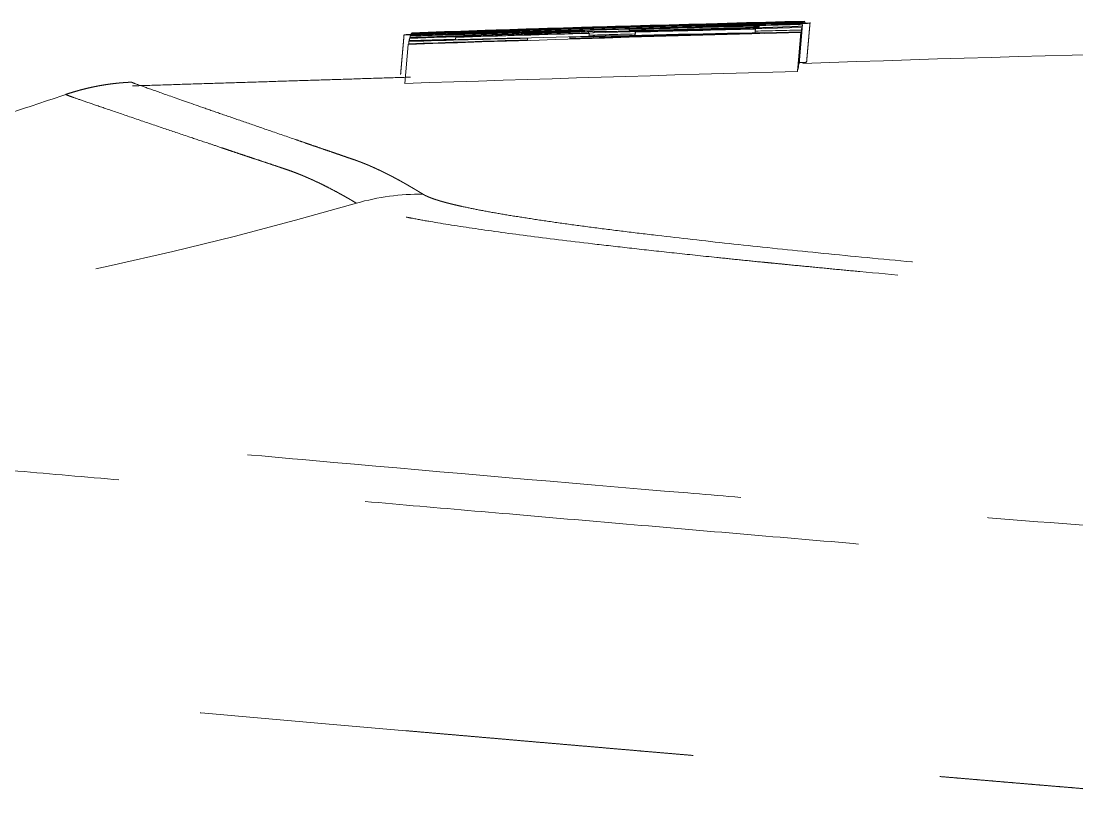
# Model space of a CAD drawing. Header units: millimetres. Extents: x 11618 to 13994, y -5897 to -2537.
# Drawn here: x 13044.94 to 13058.48, y -3826.42 to -3816.2 of the extents above; entities that cross this region are included whole.
import ezdxf

# ---------------------------------------------------------------- set-up
doc = ezdxf.new("R2010")
doc.units = ezdxf.units.MM
doc.linetypes.add('HIDDEN', pattern=[9.525, 6.35, -3.175])
doc.linetypes.add('HIDDEN2', pattern=[4.7625, 3.175, -1.5875])
doc.layers.add('HIDDEN', color=252, linetype='HIDDEN2', lineweight=13)

msp = doc.modelspace()

# ---------------------------------------------------------------- linework, layer by layer
at = {"layer": 'HIDDEN', "linetype": 'HIDDEN', "lineweight": 18, "extrusion": (-1, -2.22045e-16, 0)}
for p, q in [((13054.958, -3816.285), (13054.914, -3816.786)), ((13054.967, -3816.248), (13054.923, -3816.75)), ((13054.981, -3816.209), (13054.981, -3816.217)), ((13054.986, -3816.203), (13054.985, -3816.209)), ((13054.987, -3816.203), (13054.986, -3816.209)), ((13054.99, -3816.203), (13054.989, -3816.211)), ((13054.991, -3816.203), (13054.99, -3816.211)), ((13054.992, -3816.205), (13054.991, -3816.212)), ((13054.992, -3816.206), (13054.992, -3816.212)), ((13054.992, -3816.213), (13054.995, -3816.213)), ((13049.928, -3816.419), (13049.927, -3816.424)), ((13049.934, -3816.395), (13049.932, -3816.424)), ((13049.949, -3816.357), (13049.949, -3816.363)), ((13050.163, -3816.385), (13050.164, -3816.374)), ((13050.519, -3816.41), (13050.516, -3816.441)), ((13051.694, -3816.3), (13051.694, -3816.304)), ((13051.969, -3816.347), (13051.968, -3816.362)), ((13052.221, -3816.337), (13052.22, -3816.355)), ((13052.227, -3816.383), (13052.226, -3816.397)), ((13052.816, -3816.367), (13052.815, -3816.385)), ((13052.822, -3816.343), (13052.818, -3816.385)), ((13054.358, -3816.331), (13054.356, -3816.354)), ((13054.944, -3816.349), (13054.9, -3816.85)), ((13054.946, -3816.341), (13054.902, -3816.842)), ((13054.951, -3816.317), (13054.907, -3816.818)), ((13049.909, -3816.501), (13049.866, -3817.002)), ((13049.917, -3816.463), (13049.915, -3816.493)), ((13054.904, -3816.818), (13054.907, -3816.818))]:
    msp.add_line(p, q, dxfattribs=at)
at = {"layer": 'HIDDEN', "linetype": 'HIDDEN', "lineweight": 18}
for centre, major_axis, ratio, start_param, end_param in [((13050.051, -3821.418), (-1.621, -2.524), 0.996045, 3.698288, 3.987547), ((13035.786, -3770.496), (9.593, 49.071), 0.989181, 3.350189, 3.612152)]:
    msp.add_ellipse(centre, major_axis=major_axis, ratio=ratio, start_param=start_param, end_param=end_param, dxfattribs=at)
for points, knots in [([(13054.356, -3816.238), (13054.244, -3816.241), (13054.124, -3816.244), (13053.931, -3816.248), (13053.864, -3816.25), (13053.761, -3816.252), (13053.726, -3816.253), (13053.656, -3816.255), (13053.621, -3816.256), (13053.443, -3816.261), (13053.298, -3816.264), (13053.075, -3816.271), (13053.001, -3816.273), (13052.887, -3816.276), (13052.85, -3816.277), (13052.774, -3816.279), (13052.736, -3816.28), (13052.622, -3816.283), (13052.546, -3816.285), (13052.433, -3816.289), (13052.395, -3816.29), (13052.319, -3816.292), (13052.206, -3816.295), (13052.093, -3816.299), (13051.979, -3816.302), (13051.942, -3816.303), (13051.867, -3816.306), (13051.829, -3816.307), (13051.642, -3816.313), (13051.497, -3816.317), (13051.285, -3816.324), (13051.215, -3816.326), (13051.112, -3816.33), (13051.078, -3816.331), (13051.011, -3816.333), (13050.978, -3816.334), (13050.814, -3816.34), (13050.662, -3816.345), (13050.526, -3816.35), (13050.473, -3816.352), (13050.447, -3816.353), (13050.372, -3816.356), (13050.325, -3816.358), (13050.259, -3816.36), (13050.238, -3816.361), (13050.197, -3816.362), (13050.177, -3816.363), (13050.121, -3816.365), (13050.086, -3816.367), (13050.04, -3816.369), (13050.025, -3816.369), (13049.998, -3816.371), (13049.959, -3816.372), (13049.91, -3816.375), (13049.884, -3816.376), (13049.87, -3816.377), (13049.866, -3816.377), (13049.862, -3816.378), (13049.862, -3816.378), (13049.861, -3816.378)], [0, 0, 0, 0, 0.078191, 0.078191, 0.117286, 0.117286, 0.136834, 0.136834, 0.156381, 0.156381, 0.234572, 0.234572, 0.273668, 0.273668, 0.293215, 0.293215, 0.312763, 0.312763, 0.351858, 0.351858, 0.371406, 0.371406, 0.390954, 0.430049, 0.430049, 0.449597, 0.449597, 0.469144, 0.469144, 0.547335, 0.547335, 0.586431, 0.586431, 0.605978, 0.605978, 0.625526, 0.625526, 0.703717, 0.723264, 0.723264, 0.742812, 0.742812, 0.781907, 0.781907, 0.801455, 0.801455, 0.821003, 0.821003, 0.860098, 0.860098, 0.879646, 0.879646, 0.899194, 0.938289, 0.977384, 0.977384, 0.996932, 0.996932, 1, 1, 1, 1]), ([(13050.164, -3816.374), (13050.251, -3816.372), (13050.356, -3816.369), (13050.511, -3816.365), (13050.543, -3816.364), (13050.593, -3816.363), (13050.61, -3816.362), (13050.644, -3816.361), (13050.73, -3816.359), (13050.822, -3816.356), (13050.974, -3816.352), (13051.052, -3816.35), (13051.154, -3816.347), (13051.174, -3816.346), (13051.216, -3816.345), (13051.277, -3816.343), (13051.34, -3816.342), (13051.55, -3816.336), (13051.722, -3816.331), (13051.943, -3816.324), (13051.987, -3816.323), (13052.076, -3816.32), (13052.121, -3816.319), (13052.255, -3816.315), (13052.345, -3816.313), (13052.613, -3816.305), (13052.791, -3816.3), (13053.013, -3816.294), (13053.057, -3816.292), (13053.145, -3816.29), (13053.277, -3816.286), (13053.491, -3816.28), (13053.657, -3816.275), (13053.779, -3816.272), (13053.819, -3816.27), (13053.879, -3816.269), (13053.899, -3816.268), (13053.938, -3816.267), (13054.113, -3816.262), (13054.272, -3816.257), (13054.415, -3816.253), (13054.43, -3816.252), (13054.461, -3816.251), (13054.477, -3816.251), (13054.521, -3816.249), (13054.607, -3816.247), (13054.682, -3816.244), (13054.774, -3816.241), (13054.816, -3816.24), (13054.862, -3816.238), (13054.871, -3816.238), (13054.888, -3816.237), (13054.913, -3816.236), (13054.965, -3816.234), (13054.997, -3816.233), (13055.023, -3816.231), (13055.034, -3816.231), (13055.042, -3816.23), (13055.047, -3816.23), (13055.049, -3816.23), (13055.059, -3816.229), (13055.062, -3816.229), (13055.06, -3816.228), (13055.055, -3816.227), (13055.041, -3816.227), (13055.032, -3816.227), (13055.021, -3816.227), (13055.013, -3816.227), (13055.009, -3816.227), (13054.985, -3816.227), (13054.938, -3816.227), (13054.872, -3816.228), (13054.813, -3816.229), (13054.793, -3816.23), (13054.76, -3816.23), (13054.748, -3816.23), (13054.725, -3816.231), (13054.617, -3816.233), (13054.487, -3816.236), (13054.356, -3816.238)], [0, 0, 0, 0, 0.0625, 0.0625, 0.078125, 0.078125, 0.085938, 0.085938, 0.09375, 0.125, 0.125, 0.15625, 0.15625, 0.164063, 0.164063, 0.171875, 0.1875, 0.1875, 0.25, 0.25, 0.265625, 0.265625, 0.28125, 0.28125, 0.3125, 0.3125, 0.375, 0.375, 0.390625, 0.390625, 0.40625, 0.4375, 0.46875, 0.46875, 0.484375, 0.484375, 0.492187, 0.492187, 0.5, 0.5625, 0.5625, 0.570312, 0.570312, 0.578125, 0.578125, 0.59375, 0.625, 0.625, 0.65625, 0.65625, 0.664062, 0.664062, 0.671875, 0.6875, 0.71875, 0.71875, 0.734375, 0.742187, 0.742187, 0.75, 0.75, 0.78125, 0.78125, 0.8125, 0.8125, 0.828125, 0.835937, 0.835937, 0.84375, 0.84375, 0.875, 0.90625, 0.90625, 0.921875, 0.921875, 0.929687, 0.929687, 0.9375, 1, 1, 1, 1]), ([(13053.523, -3816.275), (13053.419, -3816.278), (13053.311, -3816.281), (13053.093, -3816.288), (13052.981, -3816.291), (13052.84, -3816.295), (13052.812, -3816.296), (13052.755, -3816.297), (13052.67, -3816.3), (13052.585, -3816.302), (13052.472, -3816.305), (13052.415, -3816.307), (13052.303, -3816.31), (13052.246, -3816.312), (13052.078, -3816.317), (13051.966, -3816.32), (13051.826, -3816.324), (13051.799, -3816.325), (13051.743, -3816.326), (13051.715, -3816.327), (13051.632, -3816.33), (13051.578, -3816.331), (13051.417, -3816.336), (13051.314, -3816.339), (13051.203, -3816.342), (13051.191, -3816.342), (13051.167, -3816.343), (13051.154, -3816.343), (13051.119, -3816.344), (13051.072, -3816.345), (13051.027, -3816.347), (13050.984, -3816.348), (13050.962, -3816.348), (13050.9, -3816.35), (13050.861, -3816.351), (13050.804, -3816.353), (13050.776, -3816.353), (13050.75, -3816.354), (13050.733, -3816.355), (13050.724, -3816.355), (13050.649, -3816.357), (13050.566, -3816.359), (13050.509, -3816.36), (13050.485, -3816.36), (13050.478, -3816.36), (13050.465, -3816.36), (13050.459, -3816.361), (13050.433, -3816.361), (13050.424, -3816.361), (13050.424, -3816.36), (13050.425, -3816.36), (13050.425, -3816.36)], [0, 0, 0, 0, 0.082578, 0.082578, 0.165156, 0.165156, 0.1858, 0.1858, 0.206445, 0.247734, 0.247734, 0.289023, 0.289023, 0.330312, 0.330312, 0.41289, 0.41289, 0.433534, 0.433534, 0.454179, 0.454179, 0.495468, 0.495468, 0.578046, 0.578046, 0.588368, 0.588368, 0.59869, 0.59869, 0.619335, 0.639979, 0.639979, 0.660624, 0.660624, 0.701913, 0.701913, 0.722557, 0.732879, 0.732879, 0.743202, 0.743202, 0.825779, 0.867068, 0.867068, 0.887713, 0.887713, 0.908357, 0.908357, 0.990935, 0.990935, 1, 1, 1, 1]), ([(13050.95, -3816.338), (13051.051, -3816.335), (13051.162, -3816.331), (13051.312, -3816.326), (13051.343, -3816.325), (13051.404, -3816.323), (13051.436, -3816.322), (13051.53, -3816.319), (13051.595, -3816.317), (13051.725, -3816.313), (13051.792, -3816.311), (13051.926, -3816.306), (13051.994, -3816.304), (13052.128, -3816.3), (13052.196, -3816.298), (13052.331, -3816.294), (13052.398, -3816.292), (13052.601, -3816.286), (13052.736, -3816.283), (13052.905, -3816.278), (13052.939, -3816.277), (13053.006, -3816.275), (13053.04, -3816.274), (13053.14, -3816.271), (13053.206, -3816.27), (13053.337, -3816.266), (13053.401, -3816.264), (13053.497, -3816.262), (13053.529, -3816.261), (13053.591, -3816.26), (13053.622, -3816.259), (13053.712, -3816.257), (13053.77, -3816.255), (13053.852, -3816.253), (13053.879, -3816.253), (13053.919, -3816.252), (13053.932, -3816.251), (13053.957, -3816.251), (13053.969, -3816.25), (13053.994, -3816.25), (13054.006, -3816.25), (13054.029, -3816.249), (13054.063, -3816.248), (13054.096, -3816.248), (13054.16, -3816.246), (13054.199, -3816.246), (13054.254, -3816.245), (13054.271, -3816.244), (13054.303, -3816.244), (13054.349, -3816.243), (13054.398, -3816.242), (13054.426, -3816.242), (13054.443, -3816.242), (13054.45, -3816.242), (13054.469, -3816.242), (13054.478, -3816.242), (13054.485, -3816.242), (13054.487, -3816.242), (13054.489, -3816.243), (13054.488, -3816.243), (13054.486, -3816.243), (13054.484, -3816.243), (13054.478, -3816.244), (13054.475, -3816.244), (13054.45, -3816.245), (13054.415, -3816.247), (13054.349, -3816.249), (13054.335, -3816.25), (13054.305, -3816.251), (13054.289, -3816.252), (13054.238, -3816.253), (13054.2, -3816.255), (13054.118, -3816.257), (13054.074, -3816.259), (13054.002, -3816.261), (13053.976, -3816.262), (13053.925, -3816.263), (13053.899, -3816.264), (13053.765, -3816.268), (13053.648, -3816.272), (13053.523, -3816.275)], [0, 0, 0, 0, 0.0625, 0.0625, 0.078125, 0.078125, 0.09375, 0.09375, 0.125, 0.125, 0.15625, 0.15625, 0.1875, 0.1875, 0.21875, 0.21875, 0.25, 0.25, 0.3125, 0.3125, 0.328125, 0.328125, 0.34375, 0.34375, 0.375, 0.375, 0.40625, 0.40625, 0.421875, 0.421875, 0.4375, 0.4375, 0.46875, 0.46875, 0.484375, 0.484375, 0.492187, 0.492187, 0.5, 0.5, 0.507812, 0.507812, 0.515625, 0.53125, 0.53125, 0.5625, 0.5625, 0.578125, 0.578125, 0.59375, 0.625, 0.640625, 0.640625, 0.65625, 0.65625, 0.6875, 0.6875, 0.703125, 0.703125, 0.71875, 0.71875, 0.734375, 0.734375, 0.75, 0.75, 0.8125, 0.8125, 0.828125, 0.828125, 0.84375, 0.84375, 0.875, 0.875, 0.90625, 0.90625, 0.921875, 0.921875, 0.9375, 0.9375, 1, 1, 1, 1]), ([(13052.221, -3816.337), (13052.231, -3816.337), (13052.243, -3816.337), (13052.273, -3816.338), (13052.29, -3816.338), (13052.333, -3816.337), (13052.357, -3816.337), (13052.401, -3816.337), (13052.417, -3816.336), (13052.45, -3816.336), (13052.468, -3816.336), (13052.525, -3816.335), (13052.568, -3816.334), (13052.629, -3816.333), (13052.642, -3816.332), (13052.667, -3816.332), (13052.681, -3816.332), (13052.721, -3816.331), (13052.748, -3816.33), (13052.834, -3816.328), (13052.894, -3816.327), (13052.991, -3816.325), (13053.024, -3816.324), (13053.091, -3816.322), (13053.126, -3816.322), (13053.229, -3816.319), (13053.3, -3816.317), (13053.39, -3816.315), (13053.408, -3816.315), (13053.445, -3816.314), (13053.499, -3816.312), (13053.554, -3816.311), (13053.663, -3816.308), (13053.735, -3816.306), (13053.826, -3816.304), (13053.844, -3816.303), (13053.88, -3816.302), (13053.933, -3816.301), (13054.056, -3816.298), (13054.157, -3816.295), (13054.255, -3816.292), (13054.287, -3816.291), (13054.351, -3816.289), (13054.382, -3816.288), (13054.472, -3816.286), (13054.528, -3816.284), (13054.592, -3816.282), (13054.605, -3816.282), (13054.63, -3816.281), (13054.642, -3816.28), (13054.677, -3816.279), (13054.741, -3816.277), (13054.792, -3816.275), (13054.827, -3816.274), (13054.833, -3816.273), (13054.846, -3816.273), (13054.851, -3816.272), (13054.868, -3816.272), (13054.877, -3816.271), (13054.902, -3816.27), (13054.915, -3816.269), (13054.935, -3816.268), (13054.943, -3816.267), (13054.954, -3816.266), (13054.958, -3816.265), (13054.961, -3816.264), (13054.962, -3816.264), (13054.963, -3816.263), (13054.963, -3816.263), (13054.963, -3816.262), (13054.964, -3816.257), (13054.966, -3816.252), (13054.967, -3816.248)], [0, 0, 0, 0, 0.03125, 0.03125, 0.0625, 0.0625, 0.09375, 0.09375, 0.109375, 0.109375, 0.125, 0.125, 0.15625, 0.15625, 0.164062, 0.164062, 0.171875, 0.171875, 0.1875, 0.1875, 0.21875, 0.21875, 0.234375, 0.234375, 0.25, 0.25, 0.28125, 0.28125, 0.289062, 0.289062, 0.296875, 0.3125, 0.3125, 0.34375, 0.34375, 0.351562, 0.351562, 0.359375, 0.375, 0.40625, 0.40625, 0.421875, 0.421875, 0.4375, 0.4375, 0.46875, 0.46875, 0.476562, 0.476562, 0.484375, 0.484375, 0.5, 0.53125, 0.53125, 0.539062, 0.539062, 0.546875, 0.546875, 0.5625, 0.5625, 0.59375, 0.59375, 0.625, 0.625, 0.65625, 0.65625, 0.671875, 0.671875, 0.6875, 0.6875, 0.75, 1, 1, 1, 1]), ([(13054.41, -3816.266), (13054.409, -3816.268), (13054.408, -3816.271), (13054.408, -3816.274), (13054.407, -3816.276), (13054.407, -3816.277), (13054.407, -3816.277), (13054.406, -3816.277), (13054.405, -3816.278), (13054.401, -3816.278), (13054.394, -3816.279), (13054.39, -3816.279), (13054.378, -3816.28), (13054.371, -3816.28), (13054.354, -3816.281), (13054.344, -3816.282), (13054.32, -3816.283), (13054.306, -3816.283), (13054.282, -3816.284), (13054.273, -3816.285), (13054.254, -3816.285), (13054.245, -3816.286), (13054.224, -3816.287), (13054.213, -3816.287), (13054.19, -3816.288), (13054.178, -3816.288), (13054.14, -3816.289), (13054.113, -3816.29), (13054.069, -3816.292), (13054.054, -3816.292), (13054.023, -3816.293), (13053.976, -3816.294), (13053.926, -3816.296), (13053.874, -3816.297), (13053.856, -3816.298), (13053.82, -3816.299), (13053.802, -3816.299), (13053.747, -3816.301), (13053.711, -3816.302), (13053.655, -3816.303), (13053.636, -3816.304), (13053.598, -3816.305), (13053.579, -3816.305), (13053.523, -3816.307), (13053.486, -3816.308), (13053.431, -3816.309), (13053.413, -3816.309), (13053.376, -3816.31), (13053.358, -3816.311), (13053.268, -3816.313), (13053.201, -3816.314), (13053.138, -3816.316)], [0, 0, 0, 0, 0.25, 0.375, 0.4375, 0.4375, 0.453125, 0.453125, 0.46875, 0.5, 0.5, 0.53125, 0.53125, 0.5625, 0.5625, 0.59375, 0.59375, 0.625, 0.625, 0.640625, 0.640625, 0.65625, 0.65625, 0.671875, 0.671875, 0.6875, 0.6875, 0.71875, 0.71875, 0.734375, 0.734375, 0.75, 0.78125, 0.78125, 0.796875, 0.796875, 0.8125, 0.8125, 0.84375, 0.84375, 0.859375, 0.859375, 0.875, 0.875, 0.90625, 0.90625, 0.921875, 0.921875, 0.9375, 0.9375, 1, 1, 1, 1]), ([(13049.855, -3816.379), (13049.857, -3816.379), (13049.864, -3816.38), (13049.887, -3816.38), (13049.901, -3816.379), (13049.927, -3816.379), (13049.936, -3816.379), (13049.957, -3816.379), (13050.013, -3816.378), (13050.09, -3816.376), (13050.164, -3816.374)], [0, 0, 0, 0, 0.242267, 0.242267, 0.4317, 0.4317, 0.526417, 0.526417, 0.621133, 1, 1, 1, 1]), ([(13049.928, -3816.419), (13050.279, -3816.406), (13050.718, -3816.391), (13051.157, -3816.375), (13051.267, -3816.372), (13051.289, -3816.371), (13051.332, -3816.369), (13051.398, -3816.367), (13051.461, -3816.365), (13051.587, -3816.361), (13051.668, -3816.358), (13051.823, -3816.352), (13051.898, -3816.35), (13051.969, -3816.347)], [0, 0, 0, 0, 0.5, 0.625, 0.625, 0.65625, 0.65625, 0.6875, 0.75, 0.75, 0.875, 0.875, 1, 1, 1, 1]), ([(13052.143, -3816.334), (13052.128, -3816.335), (13052.107, -3816.336), (13052.069, -3816.338), (13052.055, -3816.338), (13052.032, -3816.339), (13052.024, -3816.339), (13052.012, -3816.34), (13052.007, -3816.34), (13051.999, -3816.34), (13051.995, -3816.341), (13051.973, -3816.341), (13051.954, -3816.342), (13051.914, -3816.344), (13051.893, -3816.344), (13051.85, -3816.346), (13051.827, -3816.347), (13051.782, -3816.348), (13051.759, -3816.349), (13051.69, -3816.351), (13051.642, -3816.353), (13051.545, -3816.356), (13051.497, -3816.358), (13051.349, -3816.363), (13051.249, -3816.367), (13051.048, -3816.374), (13050.947, -3816.377), (13050.744, -3816.384), (13050.642, -3816.388), (13050.337, -3816.399), (13050.133, -3816.406), (13049.929, -3816.413)], [0, 0, 0, 0, 0.0625, 0.0625, 0.09375, 0.09375, 0.109375, 0.109375, 0.117187, 0.117187, 0.125, 0.125, 0.15625, 0.15625, 0.1875, 0.1875, 0.21875, 0.21875, 0.25, 0.25, 0.3125, 0.3125, 0.375, 0.375, 0.5, 0.5, 0.625, 0.625, 0.75, 0.75, 1, 1, 1, 1]), ([(13050.538, -3816.354), (13050.543, -3816.354), (13050.549, -3816.353), (13050.599, -3816.351), (13050.656, -3816.349), (13050.755, -3816.345), (13050.791, -3816.344), (13050.849, -3816.342), (13050.868, -3816.341), (13050.909, -3816.34), (13050.929, -3816.339), (13050.95, -3816.338)], [0, 0, 0, 0, 0.059046, 0.059046, 0.529523, 0.529523, 0.764762, 0.764762, 0.882381, 0.882381, 1, 1, 1, 1]), ([(13051.969, -3816.347), (13051.996, -3816.346), (13052.02, -3816.345), (13052.066, -3816.343), (13052.088, -3816.343), (13052.129, -3816.341), (13052.149, -3816.34), (13052.186, -3816.339), (13052.204, -3816.338), (13052.221, -3816.337)], [0, 0, 0, 0, 0.25, 0.25, 0.5, 0.5, 0.75, 0.75, 1, 1, 1, 1]), ([(13054.416, -3816.357), (13054.312, -3816.359), (13054.209, -3816.362), (13054.004, -3816.368), (13053.902, -3816.37), (13053.698, -3816.376), (13053.597, -3816.379), (13053.445, -3816.383), (13053.394, -3816.384), (13053.293, -3816.387), (13052.838, -3816.4), (13052.383, -3816.414), (13051.979, -3816.426)], [0, 0, 0, 0, 0.125, 0.125, 0.25, 0.25, 0.375, 0.375, 0.4375, 0.4375, 0.5, 1, 1, 1, 1]), ([(13051.982, -3816.409), (13052.384, -3816.4), (13052.836, -3816.39), (13053.314, -3816.38), (13053.389, -3816.378), (13053.439, -3816.377), (13053.464, -3816.376), (13053.59, -3816.374), (13053.895, -3816.367), (13054.206, -3816.361), (13054.416, -3816.357)], [0, 0, 0, 0, 0.5, 0.5625, 0.59375, 0.59375, 0.625, 0.625, 0.75, 1, 1, 1, 1]), ([(13052.169, -3816.326), (13052.169, -3816.328), (13052.168, -3816.329), (13052.168, -3816.331), (13052.168, -3816.331), (13052.168, -3816.331), (13052.166, -3816.332), (13052.164, -3816.332), (13052.159, -3816.333), (13052.157, -3816.333), (13052.151, -3816.334), (13052.148, -3816.334), (13052.143, -3816.334)], [0, 0, 0, 0, 0.5, 0.625, 0.625, 0.75, 0.75, 0.875, 0.875, 0.9375, 0.9375, 1, 1, 1, 1]), ([(13053.138, -3816.316), (13053.094, -3816.317), (13053.055, -3816.318), (13053.001, -3816.319), (13052.976, -3816.319), (13052.952, -3816.32), (13052.937, -3816.32), (13052.93, -3816.32), (13052.895, -3816.321), (13052.872, -3816.321), (13052.847, -3816.321), (13052.842, -3816.321), (13052.834, -3816.321), (13052.829, -3816.321), (13052.817, -3816.321), (13052.81, -3816.322), (13052.791, -3816.322), (13052.781, -3816.321), (13052.766, -3816.321), (13052.76, -3816.321), (13052.751, -3816.321), (13052.748, -3816.32), (13052.744, -3816.32), (13052.743, -3816.319), (13052.743, -3816.319)], [0, 0, 0, 0, 0.125, 0.125, 0.1875, 0.21875, 0.21875, 0.25, 0.25, 0.375, 0.375, 0.40625, 0.40625, 0.4375, 0.4375, 0.5, 0.5, 0.625, 0.625, 0.75, 0.75, 0.875, 0.875, 1, 1, 1, 1]), ([(13097.662, -3817.243), (13094.92, -3817.098), (13087.753, -3816.774), (13075.362, -3816.505), (13063.868, -3816.48), (13056.81, -3816.68), (13054.968, -3816.745)], [0, 0, 0, 0, 0.192828, 0.503966, 0.870556, 1, 1, 1, 1]), ([(13054.903, -3816.736), (13054.904, -3816.736), (13054.931, -3816.735), (13054.953, -3816.734), (13054.979, -3816.733), (13054.99, -3816.732), (13054.998, -3816.732), (13055.003, -3816.731), (13055.005, -3816.731), (13055.014, -3816.73), (13055.017, -3816.73), (13055.017, -3816.73)], [0, 0, 0, 0, 0.008065, 0.358763, 0.358763, 0.534111, 0.621786, 0.621786, 0.70946, 0.70946, 1, 1, 1, 1]), ([(13046.362, -3816.985), (13046.359, -3816.986), (13046.391, -3816.999), (13046.556, -3817.058), (13046.843, -3817.16), (13047.184, -3817.279), (13047.517, -3817.395), (13047.797, -3817.491), (13048.106, -3817.598), (13048.367, -3817.688), (13048.556, -3817.753), (13048.658, -3817.788), (13048.753, -3817.821), (13048.84, -3817.851), (13048.92, -3817.878), (13048.991, -3817.902), (13049.053, -3817.924), (13049.105, -3817.942), (13049.148, -3817.957), (13049.181, -3817.968), (13049.204, -3817.976), (13049.221, -3817.981), (13049.232, -3817.985), (13049.242, -3817.989), (13049.252, -3817.993), (13049.262, -3817.996), (13049.272, -3818), (13049.283, -3818.004), (13049.293, -3818.008), (13049.303, -3818.012), (13049.314, -3818.016), (13049.324, -3818.02), (13049.334, -3818.024), (13049.345, -3818.028), (13049.355, -3818.032), (13049.366, -3818.037), (13049.376, -3818.041), (13049.387, -3818.045), (13049.398, -3818.05), (13049.408, -3818.054), (13049.419, -3818.059), (13049.43, -3818.064), (13049.44, -3818.068), (13049.451, -3818.073), (13049.462, -3818.078), (13049.473, -3818.083), (13049.484, -3818.088), (13049.495, -3818.093), (13049.506, -3818.098), (13049.516, -3818.103), (13049.527, -3818.108), (13049.538, -3818.113), (13049.549, -3818.118), (13049.561, -3818.123), (13049.572, -3818.129), (13049.583, -3818.134), (13049.594, -3818.14), (13049.605, -3818.145), (13049.616, -3818.151), (13049.627, -3818.156), (13049.639, -3818.162), (13049.65, -3818.168), (13049.661, -3818.173), (13049.672, -3818.179), (13049.684, -3818.185), (13049.695, -3818.191), (13049.706, -3818.197), (13049.718, -3818.203), (13049.729, -3818.209), (13049.741, -3818.215), (13049.752, -3818.221), (13049.764, -3818.227), (13049.775, -3818.234), (13049.787, -3818.24), (13049.799, -3818.246), (13049.81, -3818.253), (13049.822, -3818.259), (13049.833, -3818.266), (13049.845, -3818.272), (13049.857, -3818.279), (13049.869, -3818.286), (13049.88, -3818.292), (13049.892, -3818.299), (13049.904, -3818.306), (13049.916, -3818.313), (13049.928, -3818.32), (13049.94, -3818.327), (13049.952, -3818.334), (13049.964, -3818.341), (13049.976, -3818.348), (13049.988, -3818.355), (13050, -3818.362), (13050.012, -3818.37), (13050.025, -3818.377), (13050.037, -3818.384), (13050.049, -3818.392), (13050.061, -3818.399), (13050.074, -3818.407), (13050.086, -3818.414), (13050.094, -3818.419), (13050.099, -3818.422)], [0, 0, 0, 0, 0.11967, 0.245173, 0.370925, 0.496941, 0.559902, 0.622804, 0.685649, 0.748437, 0.76739, 0.784802, 0.800675, 0.815008, 0.8278, 0.839052, 0.848763, 0.856933, 0.863562, 0.868652, 0.872204, 0.874215, 0.875741, 0.87727, 0.878802, 0.880336, 0.881874, 0.883413, 0.884955, 0.886499, 0.888046, 0.889594, 0.891145, 0.892697, 0.894252, 0.89581, 0.897369, 0.89893, 0.900494, 0.90206, 0.903628, 0.905199, 0.906771, 0.908346, 0.909923, 0.911502, 0.913083, 0.914666, 0.916252, 0.91784, 0.91943, 0.921022, 0.922616, 0.924213, 0.925812, 0.927413, 0.929016, 0.930621, 0.932228, 0.933838, 0.93545, 0.937064, 0.93868, 0.940298, 0.941919, 0.943542, 0.945166, 0.946793, 0.948423, 0.950054, 0.951688, 0.953323, 0.954961, 0.956601, 0.958244, 0.959888, 0.961535, 0.963183, 0.964834, 0.966487, 0.968143, 0.9698, 0.971459, 0.973121, 0.974785, 0.976451, 0.978119, 0.979789, 0.981462, 0.983136, 0.984813, 0.986492, 0.988173, 0.989856, 0.991542, 0.993229, 0.994919, 0.99661, 0.998304, 1, 1, 1, 1]), ([(13049.243, -3818.536), (13049.233, -3818.53), (13049.213, -3818.518), (13049.182, -3818.5), (13049.152, -3818.482), (13049.122, -3818.465), (13049.092, -3818.448), (13049.062, -3818.432), (13049.009, -3818.402), (13048.939, -3818.365), (13048.858, -3818.323), (13048.798, -3818.293), (13048.757, -3818.273), (13048.729, -3818.261), (13048.711, -3818.252), (13048.694, -3818.244), (13048.678, -3818.237), (13048.661, -3818.229), (13048.645, -3818.222), (13048.628, -3818.215), (13048.612, -3818.208), (13048.596, -3818.201), (13048.58, -3818.194), (13048.564, -3818.187), (13048.548, -3818.18), (13048.532, -3818.174), (13048.516, -3818.167), (13048.5, -3818.161), (13048.469, -3818.149), (13048.424, -3818.131), (13048.365, -3818.111), (13048.307, -3818.091), (13048.23, -3818.065), (13048.135, -3818.033), (13048.023, -3817.996), (13047.922, -3817.962), (13047.832, -3817.933), (13047.752, -3817.906), (13047.675, -3817.88), (13047.598, -3817.854), (13047.488, -3817.817), (13047.315, -3817.759), (13047.059, -3817.673), (13046.741, -3817.566), (13046.4, -3817.45), (13046.085, -3817.343), (13045.828, -3817.255), (13045.642, -3817.191), (13045.535, -3817.152), (13045.514, -3817.144), (13045.515, -3817.143)], [0, 0, 0, 0, 0.004187, 0.008351, 0.012495, 0.016616, 0.020715, 0.024792, 0.028847, 0.042948, 0.054298, 0.062927, 0.068864, 0.072114, 0.074536, 0.076956, 0.079373, 0.081787, 0.084199, 0.086609, 0.089015, 0.091419, 0.09382, 0.096219, 0.098614, 0.101007, 0.103397, 0.105784, 0.108167, 0.117409, 0.126393, 0.135456, 0.14422, 0.162244, 0.180271, 0.1983, 0.211822, 0.225343, 0.238863, 0.252381, 0.266157, 0.298285, 0.348755, 0.417558, 0.504687, 0.601814, 0.700782, 0.801609, 0.904313, 1, 1, 1, 1]), ([(13050.099, -3818.422), (13050.1, -3818.423), (13050.104, -3818.425), (13050.109, -3818.428), (13050.115, -3818.431), (13050.121, -3818.435), (13050.127, -3818.438), (13050.134, -3818.441), (13050.141, -3818.444), (13050.148, -3818.447), (13050.155, -3818.451), (13050.163, -3818.454), (13050.17, -3818.457), (13050.178, -3818.461), (13050.187, -3818.464), (13050.195, -3818.467), (13050.204, -3818.47), (13050.213, -3818.474), (13050.222, -3818.477), (13050.232, -3818.481), (13050.241, -3818.484), (13050.252, -3818.487), (13050.262, -3818.491), (13050.272, -3818.494), (13050.283, -3818.497), (13050.294, -3818.501), (13050.305, -3818.504), (13050.317, -3818.508), (13050.329, -3818.511), (13050.341, -3818.515), (13050.353, -3818.518), (13050.366, -3818.522), (13050.379, -3818.525), (13050.392, -3818.529), (13050.405, -3818.532), (13050.419, -3818.536), (13050.432, -3818.539), (13050.447, -3818.543), (13050.461, -3818.546), (13050.476, -3818.55), (13050.49, -3818.554), (13050.506, -3818.557), (13050.521, -3818.561), (13050.537, -3818.564), (13050.553, -3818.568), (13050.569, -3818.572), (13050.585, -3818.575), (13050.659, -3818.592), (13050.802, -3818.621), (13051.039, -3818.665), (13051.307, -3818.709), (13051.607, -3818.755), (13051.938, -3818.803), (13052.298, -3818.851), (13052.687, -3818.9), (13053.243, -3818.967), (13054.004, -3819.053), (13055.023, -3819.16), (13056.131, -3819.268), (13057.134, -3819.36), (13057.971, -3819.433), (13058.62, -3819.489), (13059.277, -3819.543), (13059.954, -3819.598), (13060.649, -3819.653), (13061.359, -3819.707), (13062.072, -3819.76), (13062.594, -3819.798), (13062.921, -3819.821), (13063.051, -3819.83), (13063.182, -3819.839), (13063.312, -3819.848), (13063.442, -3819.857), (13063.573, -3819.866), (13063.703, -3819.875), (13063.833, -3819.884), (13063.963, -3819.893), (13064.093, -3819.902), (13064.223, -3819.91), (13064.353, -3819.919), (13064.483, -3819.928), (13064.612, -3819.936), (13064.742, -3819.945), (13064.871, -3819.953), (13065, -3819.961), (13065.129, -3819.97), (13065.258, -3819.978), (13065.387, -3819.986), (13065.516, -3819.994), (13065.644, -3820.002), (13065.73, -3820.008), (13065.773, -3820.01)], [0, 0, 0, 0, 0.002702, 0.005405, 0.008108, 0.010813, 0.013518, 0.016224, 0.018931, 0.021638, 0.024347, 0.027057, 0.029768, 0.032479, 0.035192, 0.037906, 0.04062, 0.043336, 0.046053, 0.048771, 0.051491, 0.054211, 0.056933, 0.059656, 0.06238, 0.065105, 0.067832, 0.07056, 0.073289, 0.07602, 0.078752, 0.081485, 0.08422, 0.086956, 0.089694, 0.092433, 0.095174, 0.097917, 0.100661, 0.103406, 0.106153, 0.108902, 0.111653, 0.114405, 0.117159, 0.119915, 0.122672, 0.125431, 0.156507, 0.187619, 0.218803, 0.250096, 0.281488, 0.312799, 0.344067, 0.37533, 0.438108, 0.500043, 0.563194, 0.625162, 0.656928, 0.688299, 0.719309, 0.749991, 0.781894, 0.813351, 0.844392, 0.875047, 0.880619, 0.886176, 0.89172, 0.89725, 0.902767, 0.908271, 0.913762, 0.91924, 0.924706, 0.930159, 0.9356, 0.941029, 0.946446, 0.951852, 0.957245, 0.962628, 0.967999, 0.973359, 0.978709, 0.984047, 0.989375, 0.994693, 1, 1, 1, 1]), ([(13065.683, -3820.187), (13064.71, -3820.126), (13063.733, -3820.059), (13062.266, -3819.954), (13061.777, -3819.918), (13061.045, -3819.863), (13060.801, -3819.844), (13060.435, -3819.816), (13060.313, -3819.807), (13060.07, -3819.787), (13059.948, -3819.778), (13059.706, -3819.759), (13059.585, -3819.749), (13059.345, -3819.73), (13058.986, -3819.7), (13058.159, -3819.632), (13057.47, -3819.573), (13056.57, -3819.493), (13056.13, -3819.453), (13055.593, -3819.403), (13055.486, -3819.393), (13055.274, -3819.372), (13055.063, -3819.352), (13054.803, -3819.327), (13054.624, -3819.309), (13054.534, -3819.3), (13054.49, -3819.296), (13054.468, -3819.294), (13054.457, -3819.293), (13054.452, -3819.292), (13054.449, -3819.292), (13054.447, -3819.292), (13054.346, -3819.282), (13054.248, -3819.272), (13054.055, -3819.252), (13053.96, -3819.242), (13053.679, -3819.213), (13053.497, -3819.194), (13053.144, -3819.156), (13052.973, -3819.137), (13052.643, -3819.1), (13052.483, -3819.082), (13052.023, -3819.028), (13051.74, -3818.994), (13051.221, -3818.927), (13050.984, -3818.894), (13050.555, -3818.831), (13050.362, -3818.801), (13050.105, -3818.757), (13050.025, -3818.742), (13049.912, -3818.721), (13049.876, -3818.714), (13049.807, -3818.7), (13049.774, -3818.693), (13049.488, -3818.631), (13049.325, -3818.582), (13049.243, -3818.536)], [0, 0, 0, 0, 0.125, 0.125, 0.1875, 0.1875, 0.21875, 0.21875, 0.234375, 0.234375, 0.25, 0.25, 0.265625, 0.265625, 0.28125, 0.3125, 0.375, 0.375, 0.4375, 0.4375, 0.453125, 0.453125, 0.46875, 0.484375, 0.492187, 0.496094, 0.498047, 0.499023, 0.499512, 0.499756, 0.499756, 0.5, 0.5, 0.515625, 0.515625, 0.53125, 0.53125, 0.5625, 0.5625, 0.59375, 0.59375, 0.625, 0.625, 0.6875, 0.6875, 0.75, 0.75, 0.8125, 0.8125, 0.84375, 0.84375, 0.859375, 0.859375, 0.875, 0.875, 1, 1, 1, 1]), ([(13063.671, -3823.053), (13061.893, -3822.924), (13060.157, -3822.791), (13057.612, -3822.59), (13056.773, -3822.522), (13055.53, -3822.421), (13055.118, -3822.387), (13054.3, -3822.319), (13053.893, -3822.285), (13051.89, -3822.117), (13050.378, -3821.986), (13048.24, -3821.796), (13047.548, -3821.734), (13046.21, -3821.612), (13045.562, -3821.551), (13044.316, -3821.434), (13043.724, -3821.377), (13042.598, -3821.267), (13042.063, -3821.213), (13040.568, -3821.06), (13039.712, -3820.966), (13038.636, -3820.839), (13038.312, -3820.798), (13037.879, -3820.741), (13037.743, -3820.722), (13037.49, -3820.685), (13037.373, -3820.667), (13036.837, -3820.581), (13036.565, -3820.521), (13036.453, -3820.468)], [0, 0, 0, 0, 0.125, 0.125, 0.1875, 0.1875, 0.21875, 0.21875, 0.25, 0.25, 0.375, 0.375, 0.4375, 0.4375, 0.5, 0.5, 0.5625, 0.5625, 0.625, 0.625, 0.75, 0.75, 0.8125, 0.8125, 0.84375, 0.84375, 0.875, 0.875, 1, 1, 1, 1]), ([(13030.39, -3820.599), (13030.393, -3820.6), (13030.399, -3820.601), (13030.408, -3820.602), (13030.417, -3820.604), (13030.427, -3820.605), (13030.437, -3820.607), (13030.447, -3820.608), (13030.457, -3820.61), (13030.468, -3820.611), (13030.479, -3820.613), (13030.49, -3820.614), (13030.502, -3820.616), (13030.513, -3820.618), (13030.525, -3820.619), (13030.537, -3820.621), (13030.55, -3820.623), (13030.563, -3820.624), (13030.576, -3820.626), (13030.589, -3820.628), (13030.602, -3820.63), (13030.616, -3820.632), (13030.63, -3820.633), (13030.644, -3820.635), (13030.659, -3820.637), (13030.673, -3820.639), (13030.688, -3820.641), (13030.704, -3820.643), (13030.719, -3820.645), (13030.735, -3820.647), (13030.751, -3820.649), (13030.767, -3820.651), (13030.783, -3820.653), (13030.8, -3820.655), (13030.817, -3820.657), (13030.834, -3820.659), (13030.852, -3820.661), (13030.87, -3820.663), (13030.887, -3820.665), (13030.906, -3820.667), (13030.924, -3820.669), (13030.943, -3820.672), (13030.962, -3820.674), (13030.981, -3820.676), (13031, -3820.678), (13031.02, -3820.681), (13031.04, -3820.683), (13031.06, -3820.685), (13031.081, -3820.687), (13031.101, -3820.69), (13031.122, -3820.692), (13031.143, -3820.695), (13031.165, -3820.697), (13031.186, -3820.699), (13031.208, -3820.702), (13031.23, -3820.704), (13031.252, -3820.707), (13031.275, -3820.709), (13031.298, -3820.712), (13031.321, -3820.714), (13031.344, -3820.717), (13031.368, -3820.719), (13031.392, -3820.722), (13031.416, -3820.725), (13031.44, -3820.727), (13031.464, -3820.73), (13031.489, -3820.732), (13031.514, -3820.735), (13031.539, -3820.738), (13031.565, -3820.741), (13031.59, -3820.743), (13031.616, -3820.746), (13031.642, -3820.749), (13031.669, -3820.752), (13031.696, -3820.754), (13031.722, -3820.757), (13031.749, -3820.76), (13031.777, -3820.763), (13031.804, -3820.766), (13031.832, -3820.769), (13031.86, -3820.772), (13031.889, -3820.774), (13031.917, -3820.777), (13031.946, -3820.78), (13031.975, -3820.783), (13032.004, -3820.786), (13032.033, -3820.789), (13032.063, -3820.792), (13032.093, -3820.796), (13032.123, -3820.799), (13032.154, -3820.802), (13032.184, -3820.805), (13032.215, -3820.808), (13032.246, -3820.811), (13032.277, -3820.814), (13032.309, -3820.817), (13032.341, -3820.821), (13032.373, -3820.824), (13032.405, -3820.827), (13032.437, -3820.83), (13032.47, -3820.834), (13032.503, -3820.837), (13032.536, -3820.84), (13032.57, -3820.844), (13032.603, -3820.847), (13032.637, -3820.85), (13032.671, -3820.854), (13032.705, -3820.857), (13032.74, -3820.86), (13032.775, -3820.864), (13032.81, -3820.867), (13032.845, -3820.871), (13032.88, -3820.874), (13032.916, -3820.878), (13032.952, -3820.881), (13032.988, -3820.885), (13033.024, -3820.888), (13033.061, -3820.892), (13033.098, -3820.896), (13033.135, -3820.899), (13033.172, -3820.903), (13033.209, -3820.906), (13033.247, -3820.91), (13033.285, -3820.914), (13033.323, -3820.918), (13033.361, -3820.921), (13033.4, -3820.925), (13033.439, -3820.929), (13033.478, -3820.933), (13033.517, -3820.936), (13033.556, -3820.94), (13033.596, -3820.944), (13033.636, -3820.948), (13033.832, -3820.967), (13034.203, -3821.002), (13034.783, -3821.057), (13035.417, -3821.116), (13036.107, -3821.18), (13036.911, -3821.254), (13037.825, -3821.338), (13038.839, -3821.43), (13039.868, -3821.523), (13040.937, -3821.618), (13042.06, -3821.719), (13043.252, -3821.824), (13044.497, -3821.934), (13045.799, -3822.049), (13047.123, -3822.165), (13048.487, -3822.285), (13049.866, -3822.405), (13051.312, -3822.53), (13052.788, -3822.657), (13054.292, -3822.787), (13055.786, -3822.914), (13057.049, -3823.022), (13058.074, -3823.109), (13058.86, -3823.175), (13059.626, -3823.24), (13060.193, -3823.288), (13060.566, -3823.319), (13060.752, -3823.335), (13060.939, -3823.35), (13061.125, -3823.366), (13061.311, -3823.382), (13061.498, -3823.397), (13061.684, -3823.413), (13061.871, -3823.428), (13062.058, -3823.444), (13062.245, -3823.459), (13062.432, -3823.475), (13062.619, -3823.491), (13062.806, -3823.506), (13062.994, -3823.522), (13063.181, -3823.537), (13063.368, -3823.553), (13063.493, -3823.563), (13063.556, -3823.568)], [0, 0, 0, 0, 0.001919, 0.003837, 0.005755, 0.007672, 0.009589, 0.011506, 0.013422, 0.015338, 0.017253, 0.019168, 0.021083, 0.022997, 0.024911, 0.026824, 0.028737, 0.03065, 0.032562, 0.034474, 0.036385, 0.038296, 0.040207, 0.042117, 0.044027, 0.045936, 0.047845, 0.049753, 0.051662, 0.053569, 0.055477, 0.057384, 0.059291, 0.061197, 0.063103, 0.065008, 0.066913, 0.068818, 0.070722, 0.072626, 0.07453, 0.076433, 0.078336, 0.080238, 0.08214, 0.084042, 0.085943, 0.087844, 0.089745, 0.091645, 0.093545, 0.095444, 0.097343, 0.099242, 0.10114, 0.103038, 0.104936, 0.106833, 0.10873, 0.110627, 0.112523, 0.114418, 0.116314, 0.118209, 0.120103, 0.121998, 0.123892, 0.125785, 0.127678, 0.129571, 0.131464, 0.133356, 0.135248, 0.137139, 0.13903, 0.140921, 0.142811, 0.144701, 0.146591, 0.14848, 0.150369, 0.152258, 0.154146, 0.156034, 0.157922, 0.159809, 0.161696, 0.163583, 0.165469, 0.167355, 0.169241, 0.171126, 0.173011, 0.174896, 0.17678, 0.178664, 0.180548, 0.182432, 0.184315, 0.186197, 0.18808, 0.189962, 0.191844, 0.193725, 0.195606, 0.197487, 0.199368, 0.201248, 0.203128, 0.205008, 0.206887, 0.208766, 0.210645, 0.212523, 0.214401, 0.216279, 0.218157, 0.220034, 0.221911, 0.223788, 0.225664, 0.22754, 0.229416, 0.231291, 0.233167, 0.235042, 0.236916, 0.238791, 0.240665, 0.242538, 0.244412, 0.246285, 0.248158, 0.250031, 0.273758, 0.298138, 0.323175, 0.348871, 0.375229, 0.408141, 0.439902, 0.470517, 0.49999, 0.53099, 0.562175, 0.593551, 0.625123, 0.657331, 0.687358, 0.719106, 0.749977, 0.782341, 0.81397, 0.844867, 0.875033, 0.891305, 0.907106, 0.922438, 0.937299, 0.940994, 0.944688, 0.948382, 0.952074, 0.955766, 0.959457, 0.963147, 0.966836, 0.970524, 0.974212, 0.977899, 0.981584, 0.985269, 0.988953, 0.992637, 0.996319, 1, 1, 1, 1]), ([(13063.056, -3826.416), (13063.022, -3826.413), (13062.954, -3826.408), (13062.852, -3826.399), (13062.749, -3826.391), (13062.646, -3826.382), (13062.542, -3826.374), (13062.438, -3826.365), (13062.334, -3826.357), (13062.228, -3826.348), (13062.123, -3826.339), (13062.017, -3826.33), (13061.911, -3826.322), (13061.804, -3826.313), (13061.696, -3826.304), (13061.589, -3826.295), (13061.48, -3826.286), (13061.372, -3826.277), (13061.263, -3826.268), (13061.153, -3826.259), (13061.043, -3826.249), (13060.933, -3826.24), (13060.822, -3826.231), (13060.71, -3826.222), (13060.599, -3826.212), (13060.486, -3826.203), (13060.374, -3826.194), (13060.261, -3826.184), (13060.147, -3826.175), (13060.033, -3826.165), (13059.919, -3826.156), (13059.804, -3826.146), (13059.689, -3826.136), (13059.573, -3826.127), (13059.457, -3826.117), (13059.341, -3826.107), (13059.224, -3826.097), (13059.107, -3826.087), (13058.989, -3826.077), (13058.871, -3826.068), (13058.752, -3826.058), (13058.634, -3826.048), (13058.514, -3826.037), (13058.395, -3826.027), (13058.274, -3826.017), (13058.154, -3826.007), (13058.033, -3825.997), (13057.912, -3825.987), (13057.79, -3825.976), (13057.668, -3825.966), (13057.545, -3825.956), (13057.423, -3825.945), (13057.299, -3825.935), (13057.176, -3825.924), (13057.052, -3825.914), (13056.927, -3825.903), (13056.803, -3825.893), (13056.678, -3825.882), (13056.552, -3825.871), (13056.426, -3825.861), (13056.3, -3825.85), (13056.174, -3825.839), (13056.047, -3825.828), (13055.919, -3825.818), (13055.792, -3825.807), (13055.664, -3825.796), (13055.535, -3825.785), (13055.407, -3825.774), (13055.278, -3825.763), (13055.149, -3825.752), (13055.019, -3825.741), (13054.889, -3825.73), (13054.759, -3825.719), (13054.628, -3825.707), (13054.497, -3825.696), (13054.366, -3825.685), (13054.234, -3825.674), (13054.102, -3825.663), (13053.97, -3825.651), (13053.838, -3825.64), (13053.705, -3825.628), (13053.572, -3825.617), (13053.438, -3825.606), (13053.304, -3825.594), (13053.171, -3825.583), (13053.036, -3825.571), (13052.902, -3825.56), (13052.767, -3825.548), (13052.632, -3825.536), (13052.496, -3825.525), (13052.361, -3825.513), (13052.225, -3825.501), (13052.089, -3825.49), (13051.952, -3825.478), (13051.816, -3825.466), (13051.679, -3825.454), (13051.542, -3825.443), (13051.404, -3825.431), (13051.267, -3825.419), (13051.129, -3825.407), (13050.991, -3825.395), (13050.853, -3825.383), (13050.714, -3825.371), (13050.576, -3825.359), (13050.437, -3825.347), (13050.298, -3825.335), (13050.158, -3825.323), (13050.019, -3825.311), (13049.133, -3825.235), (13047.511, -3825.094), (13045.21, -3824.893), (13042.964, -3824.696), (13040.789, -3824.503), (13039.358, -3824.376), (13038.583, -3824.306), (13038.423, -3824.292), (13038.264, -3824.278), (13038.106, -3824.264), (13037.95, -3824.249), (13037.794, -3824.236), (13037.64, -3824.222), (13037.487, -3824.208), (13037.336, -3824.194), (13037.185, -3824.181), (13037.036, -3824.167), (13036.888, -3824.154), (13036.741, -3824.141), (13036.596, -3824.127), (13036.451, -3824.114), (13036.308, -3824.101), (13036.166, -3824.089), (13036.025, -3824.076), (13035.886, -3824.063), (13035.747, -3824.051), (13035.61, -3824.038), (13035.474, -3824.026), (13035.34, -3824.013), (13035.206, -3824.001), (13035.074, -3823.989), (13034.943, -3823.977), (13034.813, -3823.965), (13034.684, -3823.954), (13034.557, -3823.942), (13034.43, -3823.93), (13034.305, -3823.919), (13034.181, -3823.907), (13034.059, -3823.896), (13033.937, -3823.885), (13033.817, -3823.874), (13033.698, -3823.863), (13033.58, -3823.852), (13033.463, -3823.841), (13033.348, -3823.83), (13033.233, -3823.82), (13033.12, -3823.809), (13033.008, -3823.799), (13032.898, -3823.789), (13032.788, -3823.778), (13032.68, -3823.768), (13032.573, -3823.758), (13032.467, -3823.748), (13032.362, -3823.738), (13032.258, -3823.729), (13032.156, -3823.719), (13032.055, -3823.709), (13031.955, -3823.7), (13031.856, -3823.691), (13031.758, -3823.681), (13031.661, -3823.672), (13031.566, -3823.663), (13031.472, -3823.654), (13031.379, -3823.645), (13031.287, -3823.637), (13031.196, -3823.628), (13031.107, -3823.619), (13031.018, -3823.611), (13030.931, -3823.602), (13030.845, -3823.594), (13030.76, -3823.586), (13030.677, -3823.578), (13030.594, -3823.57), (13030.513, -3823.562), (13030.432, -3823.554), (13030.353, -3823.546), (13030.275, -3823.538), (13030.198, -3823.531), (13030.123, -3823.523), (13030.048, -3823.516), (13029.974, -3823.509), (13029.902, -3823.501), (13029.831, -3823.494), (13029.761, -3823.487), (13029.692, -3823.48), (13029.624, -3823.474), (13029.557, -3823.467), (13029.491, -3823.46), (13029.426, -3823.454), (13029.363, -3823.447), (13029.3, -3823.441), (13029.239, -3823.434), (13029.179, -3823.428), (13029.119, -3823.422), (13029.061, -3823.416), (13029.004, -3823.41), (13028.948, -3823.404), (13028.893, -3823.398), (13028.839, -3823.393), (13028.786, -3823.387), (13028.735, -3823.381), (13028.684, -3823.376), (13028.634, -3823.371), (13028.585, -3823.365), (13028.538, -3823.36), (13028.491, -3823.355), (13028.445, -3823.35), (13028.401, -3823.345), (13028.357, -3823.34), (13028.315, -3823.335), (13028.273, -3823.33), (13028.233, -3823.326), (13028.193, -3823.321), (13028.155, -3823.317), (13028.117, -3823.312), (13028.081, -3823.308), (13028.045, -3823.304), (13028.01, -3823.3), (13027.977, -3823.296), (13027.944, -3823.292), (13027.913, -3823.288), (13027.882, -3823.284), (13027.852, -3823.28), (13027.824, -3823.276), (13027.796, -3823.273), (13027.769, -3823.269), (13027.743, -3823.266), (13027.718, -3823.262), (13027.694, -3823.259), (13027.671, -3823.256), (13027.649, -3823.253), (13027.628, -3823.25), (13027.608, -3823.246), (13027.588, -3823.244), (13027.57, -3823.241), (13027.552, -3823.238), (13027.536, -3823.235), (13027.526, -3823.233), (13027.52, -3823.233)], [0, 0, 0, 0, 0.001861, 0.003731, 0.00561, 0.007498, 0.009395, 0.011301, 0.013215, 0.015139, 0.017072, 0.019014, 0.020964, 0.022924, 0.024893, 0.02687, 0.028857, 0.030853, 0.032857, 0.034871, 0.036893, 0.038925, 0.040965, 0.043014, 0.045073, 0.04714, 0.049216, 0.051302, 0.053396, 0.055499, 0.057612, 0.059733, 0.061863, 0.064002, 0.06615, 0.068307, 0.070473, 0.072649, 0.074833, 0.077026, 0.079228, 0.081439, 0.083659, 0.085888, 0.088125, 0.090372, 0.092628, 0.094893, 0.097167, 0.09945, 0.101741, 0.104042, 0.106352, 0.108671, 0.110998, 0.113335, 0.115681, 0.118035, 0.120399, 0.122771, 0.125153, 0.127544, 0.129943, 0.132352, 0.134769, 0.137195, 0.139631, 0.142075, 0.144529, 0.146991, 0.149462, 0.151943, 0.154432, 0.15693, 0.159437, 0.161954, 0.164479, 0.167013, 0.169556, 0.172108, 0.174669, 0.177239, 0.179818, 0.182406, 0.185003, 0.187609, 0.190224, 0.192848, 0.195481, 0.198123, 0.200774, 0.203434, 0.206103, 0.20878, 0.211467, 0.214163, 0.216868, 0.219581, 0.222304, 0.225036, 0.227777, 0.230526, 0.233285, 0.236053, 0.238829, 0.241615, 0.24441, 0.247213, 0.250026, 0.297931, 0.34688, 0.396872, 0.447906, 0.499983, 0.50418, 0.508371, 0.512555, 0.516734, 0.520906, 0.525072, 0.529231, 0.533384, 0.537531, 0.541672, 0.545807, 0.549935, 0.554057, 0.558173, 0.562283, 0.566386, 0.570483, 0.574574, 0.578658, 0.582737, 0.586809, 0.590875, 0.594935, 0.598988, 0.603035, 0.607076, 0.611111, 0.615139, 0.619162, 0.623178, 0.627187, 0.631191, 0.635188, 0.639179, 0.643164, 0.647143, 0.651115, 0.655081, 0.659041, 0.662994, 0.666941, 0.670882, 0.674817, 0.678746, 0.682668, 0.686584, 0.690494, 0.694397, 0.698294, 0.702185, 0.70607, 0.709949, 0.713821, 0.717687, 0.721547, 0.7254, 0.729248, 0.733089, 0.736924, 0.740752, 0.744575, 0.748391, 0.752201, 0.756004, 0.759802, 0.763593, 0.767378, 0.771156, 0.774929, 0.778695, 0.782454, 0.786208, 0.789955, 0.793696, 0.797431, 0.80116, 0.804882, 0.808598, 0.812308, 0.816011, 0.819709, 0.8234, 0.827085, 0.830763, 0.834436, 0.838102, 0.841762, 0.845415, 0.849063, 0.852704, 0.856339, 0.859967, 0.86359, 0.867206, 0.870816, 0.87442, 0.878017, 0.881608, 0.885193, 0.888772, 0.892345, 0.895911, 0.899471, 0.903025, 0.906572, 0.910114, 0.913649, 0.917178, 0.9207, 0.924217, 0.927727, 0.931231, 0.934728, 0.93822, 0.941705, 0.945184, 0.948657, 0.952123, 0.955583, 0.959037, 0.962485, 0.965927, 0.969362, 0.972791, 0.976214, 0.979631, 0.983041, 0.986445, 0.989843, 0.993235, 0.996621, 1, 1, 1, 1])]:
    msp.add_open_spline(points, degree=3, knots=knots, dxfattribs=at)
for points, degree in [([(13054.958, -3816.285), (13053.28, -3816.324), (13051.603, -3816.37), (13049.926, -3816.424)], 3), ([(13054.967, -3816.248), (13053.289, -3816.289), (13051.612, -3816.337), (13049.935, -3816.392)], 3), ([(13049.944, -3816.366), (13050.943, -3816.33), (13051.942, -3816.297), (13052.941, -3816.266)], 3), ([(13052.495, -3816.278), (13051.645, -3816.304), (13050.795, -3816.333), (13049.946, -3816.363)], 3), ([(13053.386, -3816.249), (13052.24, -3816.281), (13051.095, -3816.317), (13049.95, -3816.355)], 3), ([(13049.954, -3816.352), (13051.631, -3816.295), (13053.308, -3816.245), (13054.986, -3816.203)], 3), ([(13054.987, -3816.203), (13053.67, -3816.236), (13052.353, -3816.274), (13051.036, -3816.316)], 3), ([(13051.036, -3816.316), (13051.62, -3816.297), (13052.203, -3816.279), (13052.787, -3816.262)], 3), ([(13051.694, -3816.3), (13051.961, -3816.293), (13052.228, -3816.285), (13052.495, -3816.278)], 3), ([(13052.486, -3816.276), (13053.317, -3816.252), (13054.149, -3816.229), (13054.981, -3816.209)], 3), ([(13054.978, -3816.215), (13054.147, -3816.233), (13053.316, -3816.254), (13052.486, -3816.276)], 3), ([(13052.746, -3816.31), (13053.3, -3816.295), (13053.855, -3816.28), (13054.41, -3816.266)], 3), ([(13052.941, -3816.266), (13053.619, -3816.249), (13054.298, -3816.233), (13054.976, -3816.218)], 3), ([(13054.982, -3816.207), (13054.685, -3816.215), (13054.388, -3816.222), (13054.091, -3816.23)], 3), ([(13054.951, -3816.317), (13054.953, -3816.305), (13054.955, -3816.295), (13054.958, -3816.285)], 3), ([(13054.976, -3816.218), (13054.977, -3816.217), (13054.977, -3816.216), (13054.978, -3816.215)], 3), ([(13054.981, -3816.209), (13054.982, -3816.208), (13054.982, -3816.208), (13054.982, -3816.207)], 3), ([(13054.986, -3816.203), (13054.986, -3816.203), (13054.987, -3816.203), (13054.987, -3816.203)], 3), ([(13054.99, -3816.203), (13054.99, -3816.203), (13054.99, -3816.203), (13054.991, -3816.203)], 3), ([(13054.992, -3816.205), (13054.992, -3816.205), (13054.992, -3816.205), (13054.992, -3816.206)], 3), ([(13054.995, -3816.213), (13054.996, -3816.217), (13054.997, -3816.221), (13054.998, -3816.226)], 3), ([(13055.017, -3816.732), (13055.062, -3816.22)], 1), ([(13049.855, -3816.376), (13049.81, -3816.889)], 1), ([(13049.909, -3816.501), (13051.588, -3816.443), (13053.266, -3816.393), (13054.944, -3816.349)], 3), ([(13054.946, -3816.341), (13053.27, -3816.371), (13051.594, -3816.41), (13049.919, -3816.456)], 3), ([(13049.929, -3816.413), (13049.929, -3816.415), (13049.928, -3816.417), (13049.928, -3816.419)], 3), ([(13049.934, -3816.395), (13050.679, -3816.371), (13051.424, -3816.348), (13052.169, -3816.326)], 3), ([(13049.935, -3816.392), (13049.935, -3816.393), (13049.934, -3816.394), (13049.934, -3816.395)], 3), ([(13049.946, -3816.363), (13049.945, -3816.364), (13049.945, -3816.365), (13049.944, -3816.366)], 3), ([(13049.949, -3816.357), (13050.531, -3816.337), (13051.112, -3816.318), (13051.694, -3816.3)], 3), ([(13049.95, -3816.355), (13049.95, -3816.356), (13049.949, -3816.356), (13049.949, -3816.357)], 3), ([(13049.955, -3816.352), (13049.954, -3816.352), (13049.954, -3816.352), (13049.954, -3816.352)], 3), ([(13051.628, -3816.297), (13051.07, -3816.314), (13050.512, -3816.332), (13049.955, -3816.352)], 3), ([(13050.513, -3816.435), (13050.515, -3816.426), (13050.517, -3816.418), (13050.519, -3816.41)], 3), ([(13050.519, -3816.41), (13051.09, -3816.392), (13051.661, -3816.375), (13052.232, -3816.36)], 3), ([(13051.979, -3816.426), (13051.98, -3816.42), (13051.981, -3816.415), (13051.982, -3816.409)], 3), ([(13052.232, -3816.36), (13052.23, -3816.367), (13052.229, -3816.375), (13052.227, -3816.383)], 3), ([(13052.227, -3816.383), (13052.423, -3816.378), (13052.62, -3816.372), (13052.816, -3816.367)], 3), ([(13052.743, -3816.319), (13052.744, -3816.316), (13052.745, -3816.313), (13052.746, -3816.31)], 3), ([(13052.816, -3816.367), (13052.818, -3816.359), (13052.82, -3816.351), (13052.822, -3816.343)], 3), ([(13052.822, -3816.343), (13053.336, -3816.33), (13053.849, -3816.317), (13054.363, -3816.304)], 3), ([(13054.363, -3816.304), (13054.361, -3816.312), (13054.36, -3816.321), (13054.358, -3816.331)], 3), ([(13054.358, -3816.331), (13054.555, -3816.326), (13054.753, -3816.321), (13054.951, -3816.317)], 3), ([(13054.944, -3816.349), (13054.945, -3816.346), (13054.945, -3816.344), (13054.946, -3816.341)], 3), ([(13049.911, -3816.493), (13049.911, -3816.496), (13049.91, -3816.498), (13049.909, -3816.501)], 3), ([(13051.436, -3816.443), (13050.928, -3816.459), (13050.419, -3816.476), (13049.911, -3816.493)], 3), ([(13049.917, -3816.463), (13050.425, -3816.448), (13050.933, -3816.435), (13051.441, -3816.422)], 3), ([(13049.919, -3816.456), (13049.918, -3816.458), (13049.918, -3816.46), (13049.917, -3816.463)], 3), ([(13049.926, -3816.424), (13049.924, -3816.433), (13049.922, -3816.443), (13049.92, -3816.453)], 3), ([(13049.92, -3816.453), (13050.117, -3816.447), (13050.315, -3816.441), (13050.513, -3816.435)], 3), ([(13051.441, -3816.422), (13051.439, -3816.429), (13051.438, -3816.436), (13051.436, -3816.443)], 3), ([(13054.907, -3816.818), (13054.909, -3816.806), (13054.912, -3816.796), (13054.914, -3816.786)], 3), ([(13049.936, -3816.921), (13046.37, -3817.033)], 1), ([(13049.866, -3817.002), (13051.544, -3816.945), (13053.222, -3816.894), (13054.9, -3816.85)], 3), ([(13054.9, -3816.85), (13054.901, -3816.847), (13054.901, -3816.845), (13054.902, -3816.842)], 3), ([(13046.362, -3816.985), (13045.927, -3817.003), (13045.515, -3817.143)], 2), ([(13045.59, -3817.118), (13039.279, -3819.275), (13032.623, -3819.71)], 2)]:
    msp.add_open_spline(points, degree=degree, dxfattribs=at)

doc.saveas('drawing.dxf')
